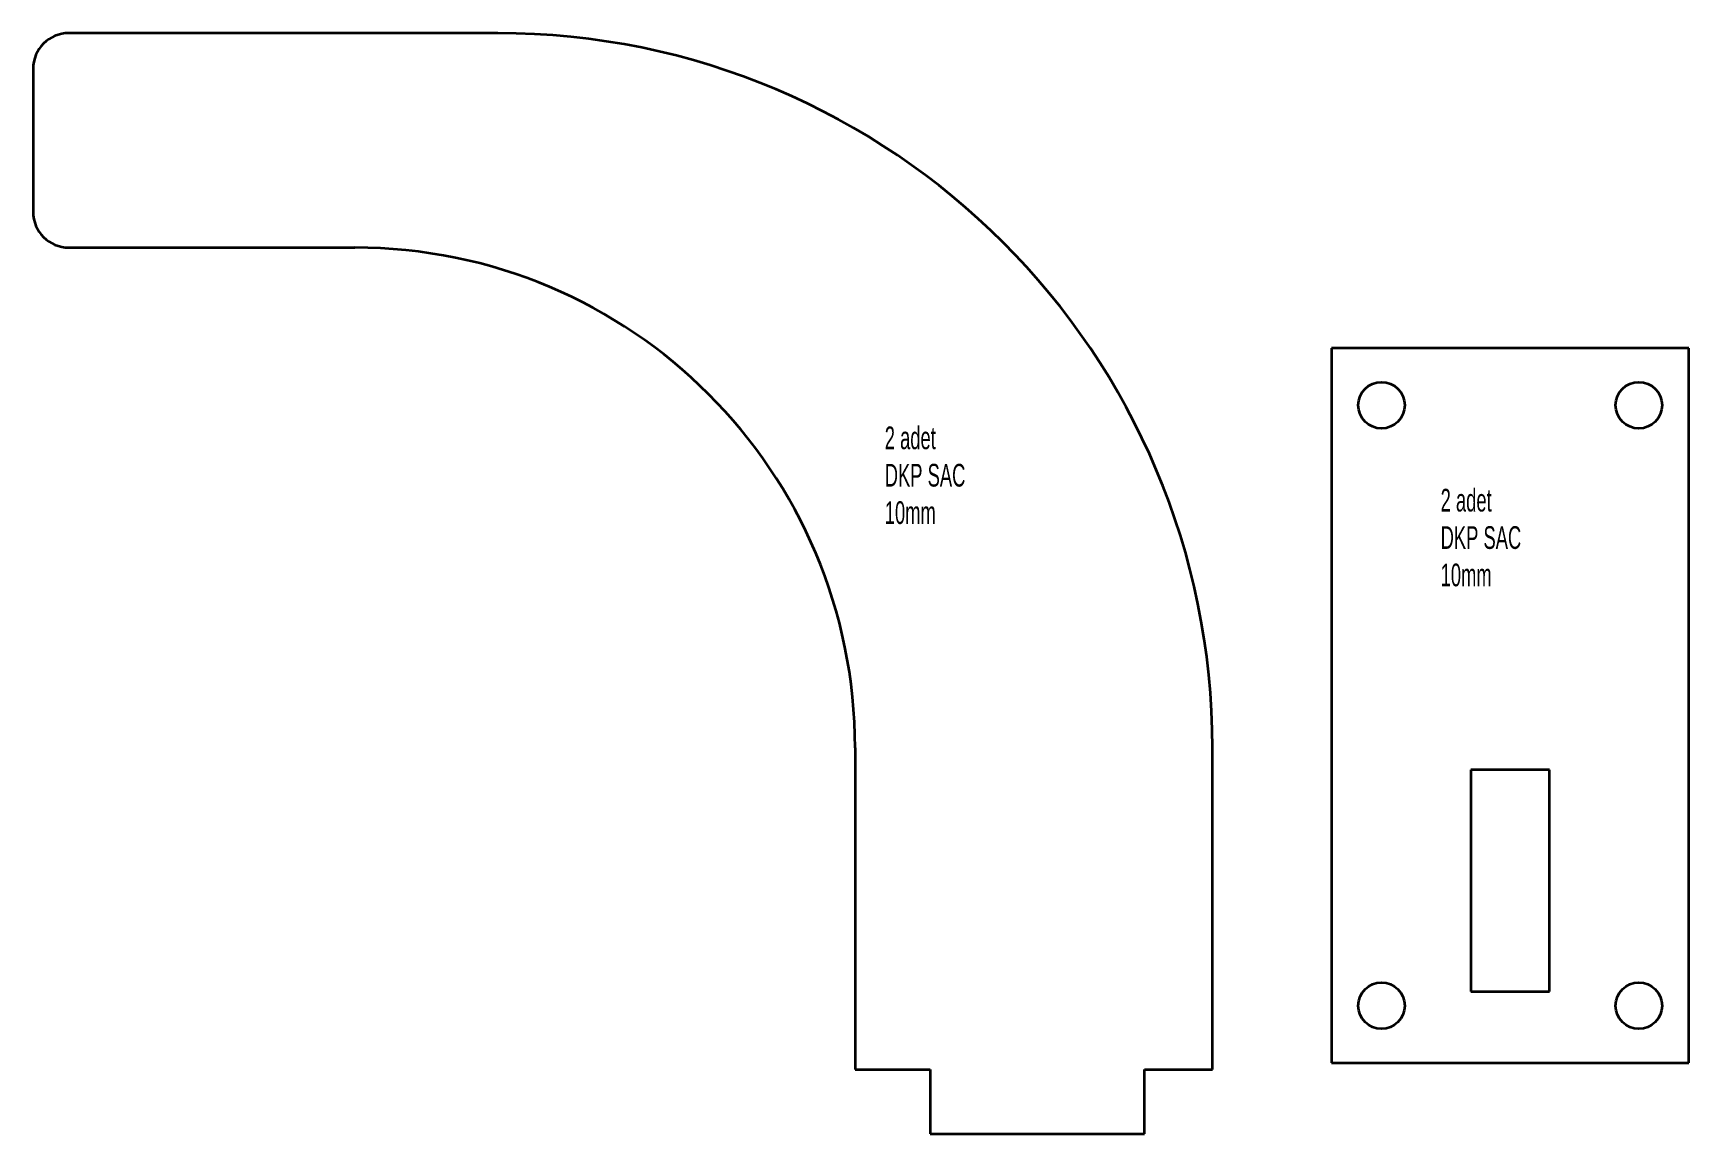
# Model space of a CAD drawing. Header units: millimetres. Extents: x -249 to -17, y 22 to 176.
import ezdxf

# ---------------------------------------------------------------- set-up
doc = ezdxf.new("R2010")
doc.units = ezdxf.units.MM
doc.styles.add('SLDTEXTSTYLE0', font='TXT', dxfattribs={"width": 0.605})

# ---------------------------------------------------------------- blocks, each defined once
blk = doc.blocks.new('SW_NOTE_0')
at = {"color": 0, "linetype": 'Continuous', "lineweight": 0, "char_height": 3.175, "attachment_point": 1, "style": 'SLDTEXTSTYLE0'}
for s, insert in [('2 adet', (0, 4.09)), ('DKP SAC', (0, -1.14)), ('10mm', (0, -6.37))]:
    blk.add_mtext(s, dxfattribs=dict(at, insert=insert))
blk = doc.blocks.new('SW_NOTE_0_1')
at = {"color": 0, "linetype": 'Continuous', "lineweight": 0, "char_height": 3.175, "attachment_point": 1, "style": 'SLDTEXTSTYLE0'}
for s, insert in [('2 adet', (0, 4.09)), ('DKP SAC', (0, -1.14)), ('10mm', (0, -6.37))]:
    blk.add_mtext(s, dxfattribs=dict(at, insert=insert))

msp = doc.modelspace()

# ---------------------------------------------------------------- linework, layer by layer
at = {"color": 7, "linetype": 'Continuous', "lineweight": 35}
for p, q in [((-183.59, 176.28), (-243.59, 176.28)), ((-248.59, 171.28), (-248.59, 151.28)), ((-243.59, 146.28), (-203.59, 146.28)), ((-66.94, 132.22), (-66.94, 32.22)), ((-16.94, 132.22), (-66.94, 132.22)), ((-16.94, 32.22), (-16.94, 132.22)), ((-133.59, 76.28), (-133.59, 31.28)), ((-83.59, 31.28), (-83.59, 76.28)), ((-36.44, 73.22), (-47.44, 73.22)), ((-47.44, 73.22), (-47.44, 42.22)), ((-36.44, 42.22), (-36.44, 73.22)), ((-47.44, 42.22), (-36.44, 42.22)), ((-133.59, 31.28), (-123.09, 31.28)), ((-123.09, 31.28), (-123.09, 22.28)), ((-93.09, 31.28), (-83.59, 31.28)), ((-93.09, 22.28), (-93.09, 31.28)), ((-66.94, 32.22), (-16.94, 32.22)), ((-123.09, 22.28), (-93.09, 22.28))]:
    msp.add_line(p, q, dxfattribs=at)
for centre in [(-59.94, 124.22), (-23.94, 124.22), (-59.94, 40.22), (-23.94, 40.22)]:
    msp.add_circle(centre, 3.25, dxfattribs=at)
for centre, radius, start, end in [((-243.59, 171.28), 5, 90, 180), ((-183.59, 76.28), 100, 0, 90), ((-243.59, 151.28), 5, 180, 270), ((-203.59, 76.28), 70, 0, 90)]:
    msp.add_arc(centre, radius, start, end, dxfattribs=at)

# ---------------------------------------------------------------- block references
at = {"color": 7, "linetype": 'Continuous', "lineweight": 0}
for name, p in [('SW_NOTE_0', (-129.44, 117.16)), ('SW_NOTE_0_1', (-51.67, 108.44))]:
    msp.add_blockref(name, p, dxfattribs=at)

doc.saveas('drawing.dxf')
